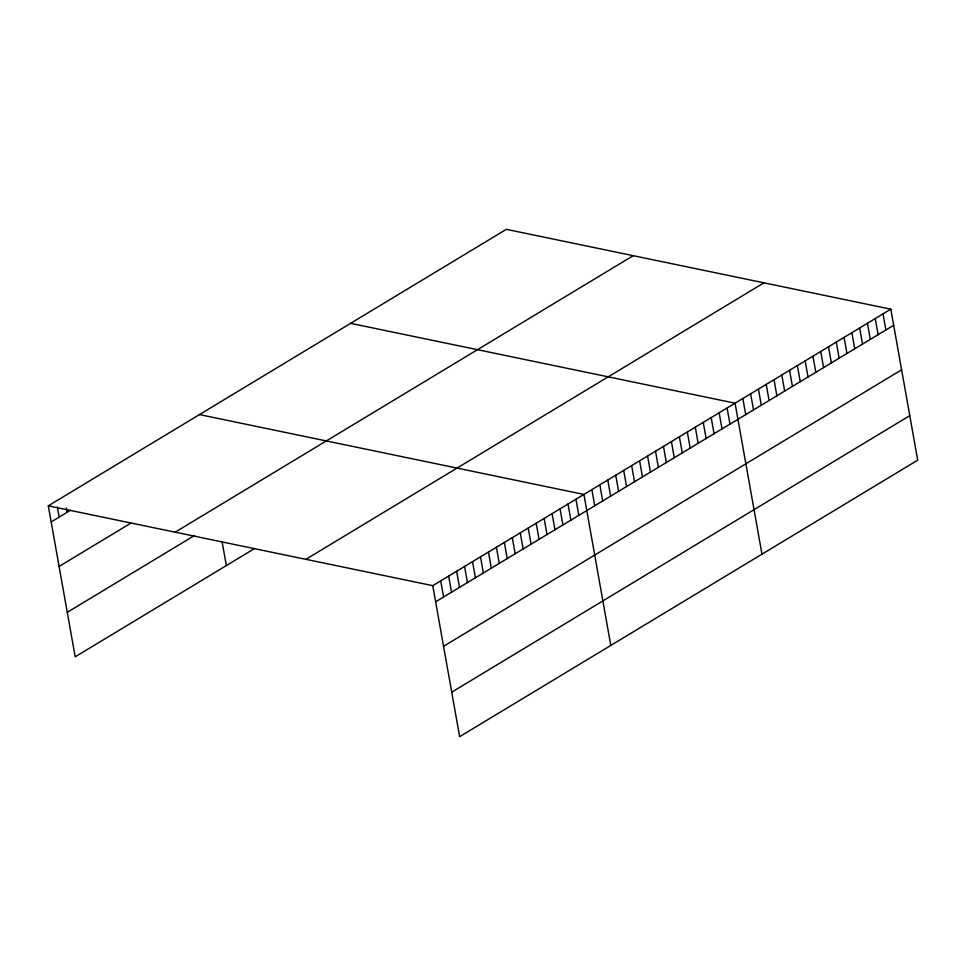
<?xml version="1.0" encoding="UTF-8"?>
<svg xmlns="http://www.w3.org/2000/svg" width="966" height="966" viewBox="0 0 966 966"><rect width="100%" height="100%" fill="white"/><g stroke="black" fill="none" stroke-linecap="round" stroke-linejoin="round"><path stroke-width="1.45" d="M48.3 505.834L506.353 229.328L890.809 309.18L917.7 460.166L459.647 736.672L432.756 585.674L48.3 505.834L75.191 656.82L254.758 548.422M51.174 521.942L70.494 510.277M59.095 566.45L130.7 523.234M175.172 532.181L633.213 255.676M67.27 612.311L194.552 535.478M305.884 559.326L763.937 282.833M432.756 585.674L890.809 309.18M435.63 601.794L893.671 325.288M443.551 646.302L901.604 369.797M451.726 692.163L909.767 415.658M350.61 323.344L735.066 403.184L761.969 554.182M199.455 414.583L583.911 494.435L610.802 645.421M883.021 313.878L885.882 329.998M875.232 318.575L878.106 334.695M867.444 323.284L870.318 339.392M859.655 327.981L862.529 344.089M851.867 332.678L854.741 348.798M844.079 337.388L846.953 353.496M836.302 342.085L839.164 358.193M828.514 346.782L831.376 362.89M820.726 351.479L823.587 367.599M812.937 356.188L815.811 372.296M805.149 360.886L808.023 376.994M797.361 365.583L800.234 381.703M789.572 370.28L792.446 386.4M781.784 374.989L784.658 391.097M774.008 379.686L776.869 395.794M766.219 384.383L769.081 400.504M758.431 389.093L761.293 405.201M750.642 393.79L753.516 409.898M742.854 398.487L745.728 414.595M727.108 407.99L729.982 424.098M719.151 412.796L722.025 428.904M711.205 417.59L714.067 433.71M703.248 422.396L706.11 438.516M695.291 427.201L698.164 443.309M687.333 432.007L690.207 448.115M679.376 436.801L682.25 452.921M671.418 441.607L674.292 457.715M663.473 446.413L666.335 462.521M655.516 451.207L658.377 467.327M647.558 456.012L650.432 472.132M639.601 460.818L642.475 476.926M631.643 465.624L634.517 481.732M623.686 470.418L626.56 486.538M615.728 475.224L618.602 491.332M607.783 480.03L610.645 496.138M599.826 484.823L602.687 500.943M591.868 489.629L594.742 505.749M575.953 499.241L578.827 515.349M567.996 504.035L570.87 520.155M560.051 508.84L562.912 524.949M552.093 513.646L554.955 529.754M544.136 518.44L547.01 534.56M536.178 523.246L539.052 539.354M528.221 528.052L531.095 544.16M520.263 532.858L523.137 548.966M512.306 537.651L515.18 553.772M504.361 542.457L507.222 558.565M496.403 547.263L499.265 563.371M488.446 552.057L491.32 568.177M480.488 556.863L483.362 572.971M472.531 561.669L475.405 577.777M464.574 566.462L467.447 582.583M456.628 571.268L459.49 587.388M448.671 576.074L451.533 592.182M440.713 580.88L443.587 596.988M222.12 541.841L226.346 565.581M66.304 507.947L67.077 512.342M57.296 506.884L59.131 517.136"/></g></svg>
